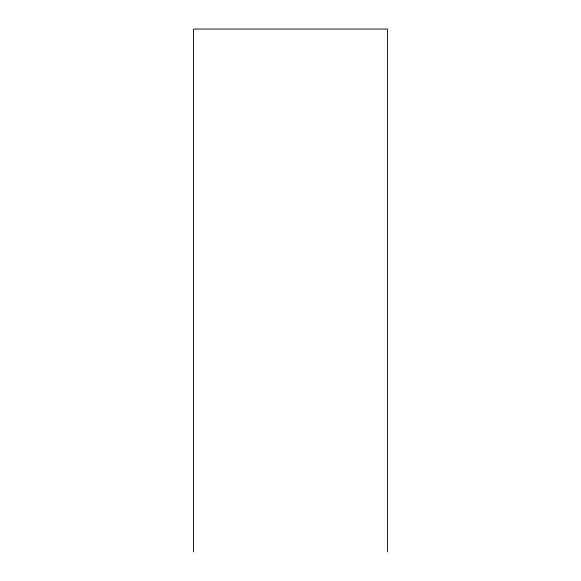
<?xml version="1.0" encoding="UTF-8"?>
<svg xmlns="http://www.w3.org/2000/svg" width="581" height="581" viewBox="0 0 581 581"><rect width="100%" height="100%" fill="white"/><g stroke="black" fill="none" stroke-linecap="round" stroke-linejoin="round"><path stroke-width="0.87" d="M387.411 551.95L387.411 29.05L193.589 29.05L193.589 551.95"/></g></svg>
